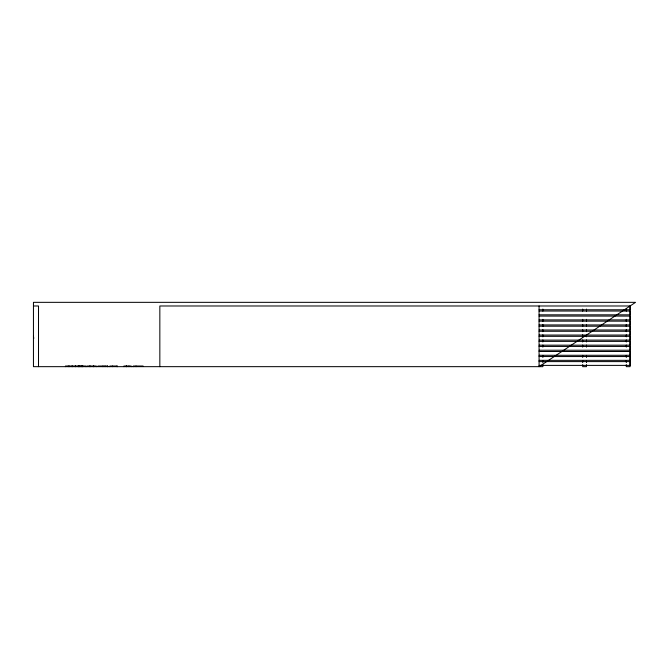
<?xml version="1.0" encoding="UTF-8"?>
<svg xmlns="http://www.w3.org/2000/svg" width="669" height="669" viewBox="0 0 669 669"><rect width="100%" height="100%" fill="white"/><g stroke="black" fill="none" stroke-linecap="round" stroke-linejoin="round"><path stroke-width="1" d="M159.841 366.662L159.841 305.984L630.089 305.984L630.089 366.662L626.293 366.662L626.293 364.605M33.45 305.984L38.509 305.984L38.509 366.662M539.072 309.772L630.089 309.772L630.089 305.984M539.072 311.035L630.089 311.035L630.089 314.831L539.072 314.831M539.072 316.094L630.089 316.094L630.089 319.891L539.072 319.891M539.072 321.153L630.089 321.153L630.089 324.942L539.072 324.942M539.072 326.204L630.089 326.204L630.089 330.001L539.072 330.001M539.072 331.264L630.089 331.264L630.089 335.06L539.072 335.06M539.072 336.323L630.089 336.323L630.089 340.111L539.072 340.111M539.072 341.374L630.089 341.374L630.089 345.171L539.072 345.171M539.072 346.433L630.089 346.433L630.089 350.222L539.072 350.222M539.072 351.493L630.089 351.493L630.089 355.281L539.072 355.281M539.072 356.544L630.089 356.544L630.089 360.34L539.072 360.34M539.072 361.603L630.089 361.603L630.089 365.391L539.072 365.391M97.9 366.027L107.751 366.027L107.709 366.662M143.107 366.027L133.265 366.027L133.265 366.662M33.45 336.323L33.785 338.347M626.293 309.07L626.293 311.127M626.293 319.356L626.293 321.404M626.293 324.49L626.293 326.547M626.293 329.633L626.293 331.69M626.293 334.776L626.293 336.833M626.293 339.919L626.293 341.976M626.293 345.062L626.293 347.119M626.293 355.348L626.293 357.405M626.293 360.491L626.293 362.548M586.479 309.07L586.479 311.127M586.479 319.356L586.479 321.404M586.479 324.49L586.479 326.547M586.479 329.633L586.479 331.69M586.479 334.776L586.479 336.833M586.479 339.919L586.479 341.976M586.479 345.062L586.479 347.119M586.479 355.348L586.479 357.405M586.479 360.491L586.479 362.548M586.479 364.605L586.479 366.662L582.682 366.662L582.682 364.605M582.682 309.07L582.682 311.127M582.682 319.356L582.682 321.404M582.682 324.49L582.682 326.547M582.682 329.633L582.682 331.69M582.682 334.776L582.682 336.833M582.682 339.919L582.682 341.976M582.682 345.062L582.682 347.119M582.682 355.348L582.682 357.405M582.682 360.491L582.682 362.548M542.868 309.07L542.868 311.127M542.868 319.356L542.868 321.404M542.868 324.49L542.868 326.547M542.868 329.633L542.868 331.69M542.868 334.776L542.868 336.833M542.868 339.919L542.868 341.976M542.868 345.062L542.868 347.119M542.868 355.348L542.868 357.405M542.868 360.491L542.868 362.548M542.868 364.605L542.868 366.662L33.45 366.662L33.45 302.338L635.55 302.338L539.072 366.662L539.072 305.984M136.033 366.027L136.033 366.662M131.199 366.662L131.199 366.027L123.916 366.027L123.916 366.662M128.925 366.027L128.925 366.662M126.516 366.027L126.516 366.662M126.24 366.027L126.24 366.662M117.292 366.662L117.292 366.027L109.841 366.027L109.841 366.662M116.924 366.027L116.924 366.662M112.593 366.027L112.593 366.662M107.458 366.027L107.458 366.662M105.075 366.027L105.075 366.662M102.934 366.027L102.934 366.662M96.311 366.662L96.311 366.027L86.861 366.027L86.861 366.662M93.777 366.027L93.777 366.662M93.643 366.027L93.643 366.662M90.256 366.027L90.256 366.662M89.395 366.027L89.395 366.662M85.766 366.662L85.766 366.027L65.47 366.027L65.47 366.662M82.914 366.027L82.914 366.662M82.228 366.027L82.228 366.662M82.044 366.027L82.044 366.662M81.618 366.027L81.618 366.662M80.497 366.027L80.497 366.662M79.368 366.027L79.368 366.662M79.017 366.027L79.017 366.662M78.758 366.027L78.758 366.662M78.072 366.027L78.072 366.662M75.664 366.027L75.664 366.662M75.296 366.027L75.296 366.662M72.294 366.027L72.294 366.662M71.959 366.027L71.959 366.662M69.216 366.027L69.216 366.662M68.23 366.027L68.23 366.662"/></g></svg>
